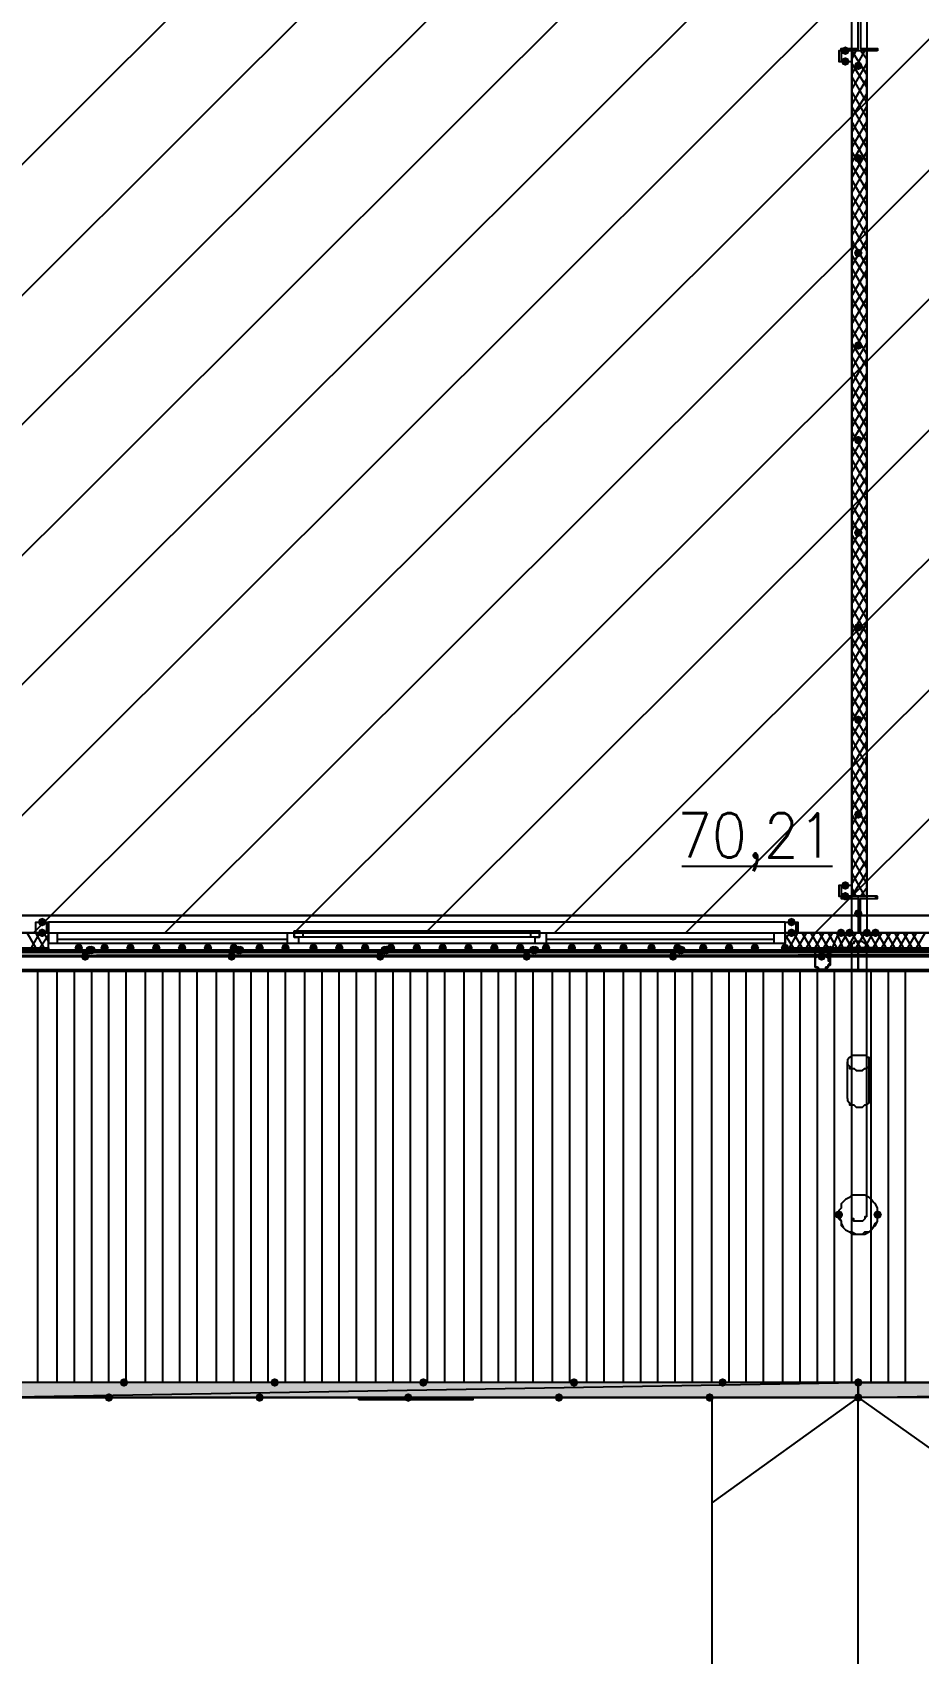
# Model space of a CAD drawing. Header units: millimetres. Extents: x 0 to 420, y 0 to 297.
# Drawn here: x 173.42 to 190.84, y 105.79 to 137.69 of the extents above; entities that cross this region are included whole.
import ezdxf

# ---------------------------------------------------------------- set-up
doc = ezdxf.new("R2010")
doc.units = ezdxf.units.MM
doc.layers.get('0').update_dxf_attribs({"linetype": 'CONTINUOUS'})
doc.styles.get("Standard").update_dxf_attribs({"font": 'STANDARD'})

msp = doc.modelspace()

# ---------------------------------------------------------------- hatches: boundary and pattern name
at = {"true_color": 0x000007}
for points in [[(189.484, 137.329333), (189.459129, 137.269537), (189.399333, 137.244667), (189.339538, 137.269537), (189.314667, 137.329333), (189.339537, 137.389129), (189.399333, 137.414), (189.459129, 137.389129)], [(189.484, 137.117667), (189.459129, 137.057871), (189.399333, 137.033), (189.339538, 137.057871), (189.314667, 137.117667), (189.339537, 137.177462), (189.399333, 137.202333), (189.459129, 137.177463)], [(189.738, 137.033), (189.713129, 136.973204), (189.653333, 136.948333), (189.593538, 136.973204), (189.568667, 137.033), (189.593537, 137.092796), (189.653333, 137.117667), (189.713129, 137.092796)], [(189.738, 135.212667), (189.713129, 135.152871), (189.653333, 135.128), (189.593538, 135.152871), (189.568667, 135.212667), (189.593537, 135.272462), (189.653333, 135.297333), (189.713129, 135.272463)], [(189.738, 133.35), (189.713129, 133.290204), (189.653333, 133.265333), (189.593538, 133.290204), (189.568667, 133.35), (189.593537, 133.409796), (189.653333, 133.434667), (189.713129, 133.409796)], [(189.738, 131.529667), (189.713129, 131.469871), (189.653333, 131.445), (189.593538, 131.469871), (189.568667, 131.529667), (189.593537, 131.589462), (189.653333, 131.614333), (189.713129, 131.589463)], [(189.738, 129.667), (189.713129, 129.607204), (189.653333, 129.582333), (189.593538, 129.607204), (189.568667, 129.667), (189.593537, 129.726796), (189.653333, 129.751667), (189.713129, 129.726796)], [(189.738, 127.846667), (189.713129, 127.786871), (189.653333, 127.762), (189.593538, 127.786871), (189.568667, 127.846667), (189.593537, 127.906462), (189.653333, 127.931333), (189.713129, 127.906463)], [(189.738, 125.984), (189.713129, 125.924204), (189.653333, 125.899333), (189.593538, 125.924204), (189.568667, 125.984), (189.593537, 126.043796), (189.653333, 126.068667), (189.713129, 126.043796)], [(189.738, 124.163667), (189.713129, 124.103871), (189.653333, 124.079), (189.593538, 124.103871), (189.568667, 124.163667), (189.593537, 124.223462), (189.653333, 124.248333), (189.713129, 124.223463)], [(189.738, 122.301), (189.713129, 122.241204), (189.653333, 122.216333), (189.593538, 122.241204), (189.568667, 122.301), (189.593537, 122.360796), (189.653333, 122.385667), (189.713129, 122.360796)], [(189.484, 120.904), (189.459129, 120.844204), (189.399333, 120.819333), (189.339538, 120.844204), (189.314667, 120.904), (189.339537, 120.963796), (189.399333, 120.988667), (189.459129, 120.963796)], [(189.484, 120.692333), (189.459129, 120.632537), (189.399333, 120.607667), (189.339538, 120.632537), (189.314667, 120.692333), (189.339537, 120.752129), (189.399333, 120.777), (189.459129, 120.752129)], [(173.693667, 120.184333), (173.668796, 120.124537), (173.609, 120.099667), (173.549204, 120.124537), (173.524333, 120.184333), (173.549204, 120.244129), (173.609, 120.269), (173.668796, 120.244129)], [(188.425667, 120.184333), (188.400796, 120.124537), (188.341, 120.099667), (188.281204, 120.124537), (188.256333, 120.184333), (188.281204, 120.244129), (188.341, 120.269), (188.400796, 120.244129)], [(189.738, 120.353667), (189.713129, 120.293871), (189.653333, 120.269), (189.593538, 120.293871), (189.568667, 120.353667), (189.593537, 120.413462), (189.653333, 120.438333), (189.713129, 120.413463)], [(173.693667, 119.972667), (173.668796, 119.912871), (173.609, 119.888), (173.549204, 119.912871), (173.524333, 119.972667), (173.549204, 120.032462), (173.609, 120.057333), (173.668796, 120.032463)], [(188.425667, 119.972667), (188.400796, 119.912871), (188.341, 119.888), (188.281204, 119.912871), (188.256333, 119.972667), (188.281204, 120.032462), (188.341, 120.057333), (188.400796, 120.032463)], [(189.399333, 119.972667), (189.374462, 119.912871), (189.314667, 119.888), (189.254871, 119.912871), (189.23, 119.972667), (189.254871, 120.032462), (189.314667, 120.057333), (189.374462, 120.032463)], [(189.568667, 119.972667), (189.543796, 119.912871), (189.484, 119.888), (189.424204, 119.912871), (189.399333, 119.972667), (189.424204, 120.032462), (189.484, 120.057333), (189.543796, 120.032463)], [(189.907333, 119.972667), (189.882462, 119.912871), (189.822667, 119.888), (189.762871, 119.912871), (189.738, 119.972667), (189.762871, 120.032462), (189.822667, 120.057333), (189.882462, 120.032463)], [(190.076667, 119.972667), (190.051796, 119.912871), (189.992, 119.888), (189.932204, 119.912871), (189.907333, 119.972667), (189.932204, 120.032462), (189.992, 120.057333), (190.051796, 120.032463)], [(174.413333, 119.676333), (174.388463, 119.616537), (174.328667, 119.591667), (174.268871, 119.616537), (174.244, 119.676333), (174.268871, 119.736129), (174.328667, 119.761), (174.388462, 119.736129)], [(174.921333, 119.676333), (174.896462, 119.616537), (174.836667, 119.591667), (174.776871, 119.616537), (174.752, 119.676333), (174.776871, 119.736129), (174.836667, 119.761), (174.896462, 119.736129)], [(175.429333, 119.676333), (175.404462, 119.616537), (175.344667, 119.591667), (175.284871, 119.616537), (175.26, 119.676333), (175.284871, 119.736129), (175.344667, 119.761), (175.404462, 119.736129)], [(175.937333, 119.676333), (175.912463, 119.616537), (175.852667, 119.591667), (175.792871, 119.616537), (175.768, 119.676333), (175.792871, 119.736129), (175.852667, 119.761), (175.912462, 119.736129)], [(176.445333, 119.676333), (176.420462, 119.616537), (176.360667, 119.591667), (176.300871, 119.616537), (176.276, 119.676333), (176.300871, 119.736129), (176.360667, 119.761), (176.420462, 119.736129)], [(176.953333, 119.676333), (176.928462, 119.616537), (176.868667, 119.591667), (176.808871, 119.616537), (176.784, 119.676333), (176.808871, 119.736129), (176.868667, 119.761), (176.928462, 119.736129)], [(177.461333, 119.676333), (177.436462, 119.616537), (177.376667, 119.591667), (177.316871, 119.616537), (177.292, 119.676333), (177.316871, 119.736129), (177.376667, 119.761), (177.436462, 119.736129)], [(177.969333, 119.676333), (177.944462, 119.616537), (177.884667, 119.591667), (177.824871, 119.616537), (177.8, 119.676333), (177.824871, 119.736129), (177.884667, 119.761), (177.944462, 119.736129)], [(178.477333, 119.676333), (178.452463, 119.616537), (178.392667, 119.591667), (178.332871, 119.616537), (178.308, 119.676333), (178.332871, 119.736129), (178.392667, 119.761), (178.452462, 119.736129)], [(179.027667, 119.676333), (179.002796, 119.616537), (178.943, 119.591667), (178.883204, 119.616537), (178.858333, 119.676333), (178.883204, 119.736129), (178.943, 119.761), (179.002796, 119.736129)], [(179.535667, 119.676333), (179.510796, 119.616537), (179.451, 119.591667), (179.391204, 119.616537), (179.366333, 119.676333), (179.391204, 119.736129), (179.451, 119.761), (179.510796, 119.736129)], [(180.043667, 119.676333), (180.018796, 119.616537), (179.959, 119.591667), (179.899204, 119.616537), (179.874333, 119.676333), (179.899204, 119.736129), (179.959, 119.761), (180.018796, 119.736129)], [(180.551667, 119.676333), (180.526796, 119.616537), (180.467, 119.591667), (180.407204, 119.616537), (180.382333, 119.676333), (180.407204, 119.736129), (180.467, 119.761), (180.526796, 119.736129)], [(181.059667, 119.676333), (181.034796, 119.616537), (180.975, 119.591667), (180.915204, 119.616537), (180.890333, 119.676333), (180.915204, 119.736129), (180.975, 119.761), (181.034796, 119.736129)], [(181.567667, 119.676333), (181.542796, 119.616537), (181.483, 119.591667), (181.423204, 119.616537), (181.398333, 119.676333), (181.423204, 119.736129), (181.483, 119.761), (181.542796, 119.736129)], [(182.075667, 119.676333), (182.050796, 119.616537), (181.991, 119.591667), (181.931204, 119.616537), (181.906333, 119.676333), (181.931204, 119.736129), (181.991, 119.761), (182.050796, 119.736129)], [(182.583667, 119.676333), (182.558796, 119.616537), (182.499, 119.591667), (182.439204, 119.616537), (182.414333, 119.676333), (182.439204, 119.736129), (182.499, 119.761), (182.558796, 119.736129)], [(183.091667, 119.676333), (183.066796, 119.616537), (183.007, 119.591667), (182.947204, 119.616537), (182.922333, 119.676333), (182.947204, 119.736129), (183.007, 119.761), (183.066796, 119.736129)], [(183.599667, 119.676333), (183.574796, 119.616537), (183.515, 119.591667), (183.455204, 119.616537), (183.430333, 119.676333), (183.455204, 119.736129), (183.515, 119.761), (183.574796, 119.736129)], [(184.107667, 119.676333), (184.082796, 119.616537), (184.023, 119.591667), (183.963204, 119.616537), (183.938333, 119.676333), (183.963204, 119.736129), (184.023, 119.761), (184.082796, 119.736129)], [(184.615667, 119.676333), (184.590796, 119.616537), (184.531, 119.591667), (184.471204, 119.616537), (184.446333, 119.676333), (184.471204, 119.736129), (184.531, 119.761), (184.590796, 119.736129)], [(185.123667, 119.676333), (185.098796, 119.616537), (185.039, 119.591667), (184.979204, 119.616537), (184.954333, 119.676333), (184.979204, 119.736129), (185.039, 119.761), (185.098796, 119.736129)], [(185.674, 119.676333), (185.649129, 119.616537), (185.589333, 119.591667), (185.529538, 119.616537), (185.504667, 119.676333), (185.529537, 119.736129), (185.589333, 119.761), (185.649129, 119.736129)], [(186.182, 119.676333), (186.157129, 119.616537), (186.097333, 119.591667), (186.037537, 119.616537), (186.012667, 119.676333), (186.037537, 119.736129), (186.097333, 119.761), (186.157129, 119.736129)], [(186.69, 119.676333), (186.665129, 119.616537), (186.605333, 119.591667), (186.545538, 119.616537), (186.520667, 119.676333), (186.545537, 119.736129), (186.605333, 119.761), (186.665129, 119.736129)], [(187.198, 119.676333), (187.173129, 119.616537), (187.113333, 119.591667), (187.053538, 119.616537), (187.028667, 119.676333), (187.053537, 119.736129), (187.113333, 119.761), (187.173129, 119.736129)], [(187.706, 119.676333), (187.681129, 119.616537), (187.621333, 119.591667), (187.561538, 119.616537), (187.536667, 119.676333), (187.561537, 119.736129), (187.621333, 119.761), (187.681129, 119.736129)], [(188.298667, 119.676333), (188.273796, 119.616537), (188.214, 119.591667), (188.154204, 119.616537), (188.129333, 119.676333), (188.154204, 119.736129), (188.214, 119.761), (188.273796, 119.736129)], [(189.357, 114.427), (189.332129, 114.367204), (189.272333, 114.342333), (189.212538, 114.367204), (189.187667, 114.427), (189.212537, 114.486796), (189.272333, 114.511667), (189.332129, 114.486796)], [(190.119, 114.427), (190.094129, 114.367204), (190.034333, 114.342333), (189.974538, 114.367204), (189.949667, 114.427), (189.974537, 114.486796), (190.034333, 114.511667), (190.094129, 114.486796)]]:
    msp.add_hatch(color=0, dxfattribs=at).paths.add_polyline_path(points, flags=0)
h = msp.add_hatch(color=0, dxfattribs=at)
h.paths.add_polyline_path([(381.550333, 119.507), (119.507, 119.507), (381.550333, 119.634)], flags=0)
h.paths.add_polyline_path([(119.507, 119.507), (381.550333, 119.634), (119.507, 119.634)], flags=0)
at = {"true_color": 0x0000fe}
for points in [[(174.625, 119.634), (174.600129, 119.574204), (174.540333, 119.549333), (174.480538, 119.574204), (174.455667, 119.634), (174.480537, 119.693796), (174.540333, 119.718667), (174.600129, 119.693796)], [(174.667333, 119.634), (174.642462, 119.574204), (174.582667, 119.549333), (174.522871, 119.574204), (174.498, 119.634), (174.522871, 119.693796), (174.582667, 119.718667), (174.642462, 119.693796)], [(174.667333, 119.634), (174.642462, 119.574204), (174.582667, 119.549333), (174.522871, 119.574204), (174.498, 119.634), (174.522871, 119.693796), (174.582667, 119.718667), (174.642462, 119.693796)], [(177.546, 119.634), (177.521129, 119.574204), (177.461333, 119.549333), (177.401538, 119.574204), (177.376667, 119.634), (177.401537, 119.693796), (177.461333, 119.718667), (177.521129, 119.693796)], [(177.588333, 119.634), (177.563463, 119.574204), (177.503667, 119.549333), (177.443871, 119.574204), (177.419, 119.634), (177.443871, 119.693796), (177.503667, 119.718667), (177.563462, 119.693796)], [(177.588333, 119.634), (177.563463, 119.574204), (177.503667, 119.549333), (177.443871, 119.574204), (177.419, 119.634), (177.443871, 119.693796), (177.503667, 119.718667), (177.563462, 119.693796)], [(180.424667, 119.634), (180.399796, 119.574204), (180.34, 119.549333), (180.280204, 119.574204), (180.255333, 119.634), (180.280204, 119.693796), (180.34, 119.718667), (180.399796, 119.693796)], [(180.467, 119.634), (180.442129, 119.574204), (180.382333, 119.549333), (180.322538, 119.574204), (180.297667, 119.634), (180.322537, 119.693796), (180.382333, 119.718667), (180.442129, 119.693796)], [(180.467, 119.634), (180.442129, 119.574204), (180.382333, 119.549333), (180.322538, 119.574204), (180.297667, 119.634), (180.322537, 119.693796), (180.382333, 119.718667), (180.442129, 119.693796)], [(183.345667, 119.634), (183.320796, 119.574204), (183.261, 119.549333), (183.201204, 119.574204), (183.176333, 119.634), (183.201204, 119.693796), (183.261, 119.718667), (183.320796, 119.693796)], [(183.388, 119.634), (183.363129, 119.574204), (183.303333, 119.549333), (183.243538, 119.574204), (183.218667, 119.634), (183.243537, 119.693796), (183.303333, 119.718667), (183.363129, 119.693796)], [(183.388, 119.634), (183.363129, 119.574204), (183.303333, 119.549333), (183.243538, 119.574204), (183.218667, 119.634), (183.243537, 119.693796), (183.303333, 119.718667), (183.363129, 119.693796)], [(186.224333, 119.634), (186.199462, 119.574204), (186.139667, 119.549333), (186.079871, 119.574204), (186.055, 119.634), (186.079871, 119.693796), (186.139667, 119.718667), (186.199462, 119.693796)], [(186.266667, 119.634), (186.241796, 119.574204), (186.182, 119.549333), (186.122204, 119.574204), (186.097333, 119.634), (186.122204, 119.693796), (186.182, 119.718667), (186.241796, 119.693796)], [(186.266667, 119.634), (186.241796, 119.574204), (186.182, 119.549333), (186.122204, 119.574204), (186.097333, 119.634), (186.122204, 119.693796), (186.182, 119.718667), (186.241796, 119.693796)], [(189.145333, 119.634), (189.120462, 119.574204), (189.060667, 119.549333), (189.000871, 119.574204), (188.976, 119.634), (189.000871, 119.693796), (189.060667, 119.718667), (189.120462, 119.693796)], [(189.187667, 119.634), (189.162796, 119.574204), (189.103, 119.549333), (189.043204, 119.574204), (189.018333, 119.634), (189.043204, 119.693796), (189.103, 119.718667), (189.162796, 119.693796)], [(189.187667, 119.634), (189.162796, 119.574204), (189.103, 119.549333), (189.043204, 119.574204), (189.018333, 119.634), (189.043204, 119.693796), (189.103, 119.718667), (189.162796, 119.693796)], [(174.540333, 119.507), (174.515462, 119.447204), (174.455667, 119.422333), (174.395871, 119.447204), (174.371, 119.507), (174.395871, 119.566796), (174.455667, 119.591667), (174.515462, 119.566796)], [(177.419, 119.507), (177.394129, 119.447204), (177.334333, 119.422333), (177.274538, 119.447204), (177.249667, 119.507), (177.274537, 119.566796), (177.334333, 119.591667), (177.394129, 119.566796)], [(180.34, 119.507), (180.315129, 119.447204), (180.255333, 119.422333), (180.195538, 119.447204), (180.170667, 119.507), (180.195537, 119.566796), (180.255333, 119.591667), (180.315129, 119.566796)], [(183.218667, 119.507), (183.193796, 119.447204), (183.134, 119.422333), (183.074204, 119.447204), (183.049333, 119.507), (183.074204, 119.566796), (183.134, 119.591667), (183.193796, 119.566796)], [(186.097333, 119.507), (186.072462, 119.447204), (186.012667, 119.422333), (185.952871, 119.447204), (185.928, 119.507), (185.952871, 119.566796), (186.012667, 119.591667), (186.072462, 119.566796)], [(189.018333, 119.507), (188.993462, 119.447204), (188.933667, 119.422333), (188.873871, 119.447204), (188.849, 119.507), (188.873871, 119.566796), (188.933667, 119.591667), (188.993462, 119.566796)], [(175.302333, 111.125), (175.277462, 111.065204), (175.217667, 111.040333), (175.157871, 111.065204), (175.133, 111.125), (175.157871, 111.184796), (175.217667, 111.209667), (175.277462, 111.184796)], [(178.265667, 111.125), (178.240796, 111.065204), (178.181, 111.040333), (178.121204, 111.065204), (178.096333, 111.125), (178.121204, 111.184796), (178.181, 111.209667), (178.240796, 111.184796)], [(181.186667, 111.125), (181.161796, 111.065204), (181.102, 111.040333), (181.042204, 111.065204), (181.017333, 111.125), (181.042204, 111.184796), (181.102, 111.209667), (181.161796, 111.184796)], [(184.15, 111.125), (184.125129, 111.065204), (184.065333, 111.040333), (184.005538, 111.065204), (183.980667, 111.125), (184.005537, 111.184796), (184.065333, 111.209667), (184.125129, 111.184796)], [(187.071, 111.125), (187.046129, 111.065204), (186.986333, 111.040333), (186.926538, 111.065204), (186.901667, 111.125), (186.926537, 111.184796), (186.986333, 111.209667), (187.046129, 111.184796)], [(189.738, 111.125), (189.713129, 111.065204), (189.653333, 111.040333), (189.593538, 111.065204), (189.568667, 111.125), (189.593537, 111.184796), (189.653333, 111.209667), (189.713129, 111.184796)], [(189.738, 111.125), (189.713129, 111.065204), (189.653333, 111.040333), (189.593538, 111.065204), (189.568667, 111.125), (189.593537, 111.184796), (189.653333, 111.209667), (189.713129, 111.184796)], [(175.006, 110.828667), (174.981129, 110.768871), (174.921333, 110.744), (174.861538, 110.768871), (174.836667, 110.828667), (174.861537, 110.888462), (174.921333, 110.913333), (174.981129, 110.888463)], [(177.969333, 110.828667), (177.944462, 110.768871), (177.884667, 110.744), (177.824871, 110.768871), (177.8, 110.828667), (177.824871, 110.888462), (177.884667, 110.913333), (177.944462, 110.888463)], [(180.890333, 110.828667), (180.865462, 110.768871), (180.805667, 110.744), (180.745871, 110.768871), (180.721, 110.828667), (180.745871, 110.888462), (180.805667, 110.913333), (180.865462, 110.888463)], [(183.853667, 110.828667), (183.828796, 110.768871), (183.769, 110.744), (183.709204, 110.768871), (183.684333, 110.828667), (183.709204, 110.888462), (183.769, 110.913333), (183.828796, 110.888463)], [(186.817, 110.828667), (186.792129, 110.768871), (186.732333, 110.744), (186.672537, 110.768871), (186.647667, 110.828667), (186.672537, 110.888462), (186.732333, 110.913333), (186.792129, 110.888463)], [(189.738, 110.828667), (189.713129, 110.768871), (189.653333, 110.744), (189.593538, 110.768871), (189.568667, 110.828667), (189.593537, 110.888462), (189.653333, 110.913333), (189.713129, 110.888463)]]:
    msp.add_hatch(color=0, dxfattribs=at).paths.add_polyline_path(points, flags=0)
at = {"true_color": 0x000007}
h = msp.add_hatch(color=0, dxfattribs=at)
h.paths.add_polyline_path([(189.653333, 110.828667), (172.296667, 110.828667), (189.653333, 111.125)], flags=0)
h.paths.add_polyline_path([(172.296667, 110.828667), (189.653333, 111.125), (172.296667, 111.125)], flags=0)
h = msp.add_hatch(color=0, dxfattribs=at)
h.paths.add_polyline_path([(207.052333, 110.828667), (189.653333, 110.828667), (207.052333, 111.125)], flags=0)
h.paths.add_polyline_path([(189.653333, 110.828667), (207.052333, 111.125), (189.653333, 111.125)], flags=0)

# ---------------------------------------------------------------- linework, layer by layer
at = {"color": 0, "true_color": 0x000007}
for points in [[(392.938, 236.601), (258.868333, 236.601), (258.868333, 205.613), (242.189, 205.613), (242.189, 236.601), (108.161667, 236.601), (108.161667, 119.972667), (242.189, 119.972667), (242.189, 150.960667), (258.868333, 150.960667), (258.868333, 119.972667), (392.938, 119.972667)], [(242.189, 236.262333), (242.189, 205.613), (258.868333, 205.613), (258.868333, 236.262333), (392.557, 236.262333), (392.557, 120.311333), (258.868333, 120.311333), (258.868333, 150.960667), (242.189, 150.960667), (242.189, 120.311333), (108.500333, 120.311333), (108.500333, 236.262333)], [(190.034333, 137.329333), (189.314667, 137.329333), (189.314667, 137.371667), (189.653333, 137.371667), (189.653333, 138.049), (189.314667, 138.049), (190.034333, 138.049), (189.695667, 138.049), (189.695667, 137.371667), (190.034333, 137.371667)], [(189.526333, 137.329333), (189.314667, 137.329333), (189.314667, 137.117667), (189.526333, 137.117667), (189.526333, 137.329333), (189.272333, 137.329333), (189.272333, 137.117667), (189.526333, 137.117667)], [(189.526333, 137.329333), (189.526333, 120.692333), (189.822667, 120.692333), (189.822667, 137.329333)], [(189.526333, 120.904), (189.314667, 120.904), (189.314667, 120.692333), (189.526333, 120.692333), (189.526333, 120.904), (189.272333, 120.904), (189.272333, 120.692333), (189.526333, 120.692333)], [(190.034333, 120.692333), (189.314667, 120.692333), (189.314667, 120.65), (189.653333, 120.65), (189.653333, 119.972667), (189.314667, 119.972667), (190.034333, 119.972667), (189.695667, 119.972667), (189.695667, 120.65), (190.034333, 120.65)], [(173.482, 120.184333), (173.693667, 120.184333), (173.693667, 119.972667), (173.482, 119.972667), (173.482, 120.184333), (173.736, 120.184333), (173.736, 119.972667), (173.482, 119.972667)], [(173.736, 119.972667), (173.736, 119.761)], [(178.562, 120.015), (178.731333, 120.015), (178.731333, 119.888), (178.562, 119.888)], [(183.388, 119.888), (183.218667, 119.888), (183.218667, 120.015), (183.388, 120.015)], [(188.214, 120.184333), (188.425667, 120.184333), (188.425667, 119.972667), (188.214, 119.972667), (188.214, 120.184333), (188.468, 120.184333), (188.468, 119.972667), (188.214, 119.972667)], [(188.214, 119.972667), (188.214, 119.761)], [(381.550333, 119.507), (119.507, 119.507), (381.550333, 119.634)], [(119.507, 119.507), (381.550333, 119.634), (119.507, 119.634)], [(189.187667, 119.634), (189.187667, 119.591667), (189.103, 119.591667), (189.103, 119.38), (189.103, 119.337667), (189.060667, 119.337667), (189.060667, 119.295333), (189.018333, 119.253), (188.976, 119.253), (188.933667, 119.253), (188.891333, 119.253), (188.849, 119.253), (188.849, 119.295333), (188.806667, 119.295333), (188.806667, 119.337667), (188.806667, 119.38), (188.806667, 119.591667), (188.679667, 119.591667), (188.679667, 119.634), (188.806667, 119.634), (188.806667, 119.38), (188.806667, 119.337667), (188.806667, 119.295333), (188.849, 119.295333), (188.849, 119.253), (188.891333, 119.253), (188.933667, 119.253), (188.976, 119.253), (189.018333, 119.253), (189.018333, 119.295333), (189.060667, 119.295333), (189.060667, 119.337667), (189.103, 119.38), (189.103, 119.634), (189.187667, 119.634), (189.187667, 119.591667), (189.103, 119.591667), (189.103, 119.38), (189.103, 119.337667), (189.060667, 119.337667), (189.060667, 119.295333), (189.018333, 119.253), (188.976, 119.253), (188.933667, 119.253), (188.891333, 119.253), (188.849, 119.253), (188.849, 119.295333), (188.806667, 119.295333), (188.806667, 119.337667), (188.806667, 119.38), (188.806667, 119.591667), (188.679667, 119.591667), (188.679667, 119.634), (188.806667, 119.634), (188.806667, 119.38), (188.806667, 119.337667), (188.806667, 119.295333), (188.849, 119.295333), (188.849, 119.253), (188.891333, 119.253), (188.933667, 119.253), (188.976, 119.253), (189.018333, 119.253), (189.018333, 119.295333), (189.060667, 119.295333), (189.060667, 119.337667), (189.103, 119.38), (189.103, 119.634), (189.187667, 119.634), (189.103, 119.634), (189.103, 119.38), (189.060667, 119.337667), (189.060667, 119.295333), (189.018333, 119.295333), (189.018333, 119.253), (188.976, 119.253), (188.933667, 119.253), (188.891333, 119.253), (188.849, 119.253), (188.849, 119.295333), (188.806667, 119.295333), (188.806667, 119.337667), (188.806667, 119.38), (188.806667, 119.634), (188.679667, 119.634), (188.679667, 119.591667), (188.806667, 119.591667), (188.806667, 119.38), (188.806667, 119.337667), (188.806667, 119.295333), (188.849, 119.295333), (188.849, 119.253), (188.891333, 119.253), (188.933667, 119.253), (188.976, 119.253), (189.018333, 119.253), (189.060667, 119.295333), (189.060667, 119.337667), (189.103, 119.337667), (189.103, 119.38), (189.103, 119.591667), (189.187667, 119.591667)], [(189.695667, 119.803333), (189.653333, 119.803333), (189.611, 119.803333), (189.568667, 119.803333), (189.568667, 119.761), (189.526333, 119.761), (189.526333, 119.718667), (189.526333, 119.676333), (189.568667, 119.634), (189.611, 119.634), (189.611, 119.591667), (189.653333, 119.591667), (189.695667, 119.591667), (189.738, 119.634), (189.780333, 119.634), (189.780333, 119.676333), (189.822667, 119.676333), (189.822667, 119.718667), (189.780333, 119.761), (189.738, 119.803333)], [(172.254333, 119.591667), (189.653333, 119.591667), (189.653333, 119.210667), (172.254333, 119.210667)], [(189.103, 119.38), (189.060667, 119.337667), (189.060667, 119.295333), (189.018333, 119.295333), (189.018333, 119.253), (188.976, 119.253), (188.933667, 119.253), (188.891333, 119.253), (188.849, 119.295333), (188.806667, 119.295333), (188.806667, 119.337667), (188.806667, 119.38), (188.806667, 119.422333), (188.806667, 119.464667), (188.849, 119.507), (188.891333, 119.549333), (188.933667, 119.549333), (188.976, 119.549333), (189.018333, 119.549333), (189.018333, 119.507), (189.060667, 119.464667), (189.060667, 119.422333), (189.103, 119.422333)], [(188.806667, 119.38), (188.806667, 119.422333), (188.806667, 119.464667), (188.849, 119.507), (188.891333, 119.549333), (188.933667, 119.549333), (188.976, 119.549333), (189.018333, 119.549333), (189.018333, 119.507), (189.060667, 119.464667), (189.060667, 119.422333), (189.103, 119.422333), (189.103, 119.38), (189.060667, 119.337667), (189.060667, 119.295333), (189.018333, 119.295333), (189.018333, 119.253), (188.976, 119.253), (188.933667, 119.253), (188.891333, 119.253), (188.849, 119.295333), (188.806667, 119.295333), (188.806667, 119.337667)], [(189.653333, 119.591667), (207.052333, 119.591667), (207.052333, 119.210667), (189.653333, 119.210667)], [(381.550333, 111.675333), (381.550333, 111.125), (119.507, 111.125), (119.507, 111.675333), (119.507, 118.660333), (119.507, 119.253), (381.550333, 119.253), (381.550333, 118.660333)], [(189.695667, 117.559667), (189.653333, 117.559667), (189.611, 117.559667), (189.568667, 117.559667), (189.526333, 117.559667), (189.484, 117.517333), (189.441667, 117.475), (189.441667, 117.432667), (189.441667, 117.390333), (189.484, 117.348), (189.484, 117.305667), (189.526333, 117.305667), (189.568667, 117.305667), (189.611, 117.263333), (189.653333, 117.263333), (189.695667, 117.263333), (189.738, 117.263333), (189.780333, 117.305667), (189.822667, 117.305667), (189.865, 117.348), (189.865, 117.390333), (189.865, 117.432667), (189.865, 117.475), (189.865, 117.517333), (189.822667, 117.517333), (189.822667, 117.559667), (189.780333, 117.559667), (189.738, 117.559667)], [(189.738, 114.808), (189.653333, 114.808), (189.611, 114.808), (189.526333, 114.808), (189.484, 114.765667), (189.399333, 114.723333), (189.357, 114.681), (189.314667, 114.638667), (189.314667, 114.554), (189.272333, 114.511667), (189.272333, 114.427), (189.272333, 114.384667), (189.314667, 114.3), (189.314667, 114.257667), (189.357, 114.173), (189.399333, 114.130667), (189.484, 114.088333), (189.526333, 114.088333), (189.611, 114.046), (189.653333, 114.046), (189.738, 114.046), (189.780333, 114.088333), (189.865, 114.088333), (189.907333, 114.130667), (189.949667, 114.173), (189.992, 114.257667), (190.034333, 114.3), (190.034333, 114.384667), (190.034333, 114.427), (190.034333, 114.511667), (190.034333, 114.554), (189.992, 114.638667), (189.949667, 114.681), (189.907333, 114.723333), (189.865, 114.765667), (189.780333, 114.808)], [(189.653333, 110.828667), (172.296667, 110.828667), (189.653333, 111.125)], [(172.296667, 110.828667), (189.653333, 111.125), (172.296667, 111.125)], [(259.207, 111.125), (259.207, 110.828667), (241.850333, 110.828667), (241.850333, 111.125), (241.850333, 110.828667), (224.451333, 110.828667), (224.451333, 111.125), (224.451333, 110.828667), (207.052333, 110.828667), (207.052333, 111.125), (207.052333, 110.828667), (189.653333, 110.828667), (189.653333, 111.125), (172.296667, 111.125), (172.296667, 110.828667), (189.653333, 110.828667), (189.653333, 111.125), (207.052333, 111.125), (224.451333, 111.125), (241.850333, 111.125)], [(207.052333, 110.828667), (189.653333, 110.828667), (207.052333, 111.125)], [(189.653333, 110.828667), (207.052333, 111.125), (189.653333, 111.125)], [(179.832, 110.786333), (179.832, 110.828667), (182.075667, 110.828667), (182.075667, 110.786333)]]:
    msp.add_lwpolyline(points, close=True, dxfattribs=at)
at = {"color": 0, "true_color": 0x0000fe}
msp.add_lwpolyline([(242.189, 236.262333), (108.500333, 236.262333), (108.500333, 120.311333), (242.189, 120.311333), (242.189, 150.960667), (258.868333, 150.960667), (258.868333, 120.311333), (392.557, 120.311333), (392.557, 236.262333), (258.868333, 236.262333), (258.868333, 205.613), (242.189, 205.613)], close=True, dxfattribs=at)
at = {"color": 0, "true_color": 0x000001}
for points in [[(158.072668, 119.972666), (192.574334, 154.431999)], [(160.655001, 119.972666), (195.156668, 154.431999)], [(163.195001, 119.972666), (197.696668, 154.431999)], [(165.777334, 119.972666), (200.279001, 154.431999)], [(168.317334, 119.972666), (202.819001, 154.431999)], [(170.899668, 119.972666), (205.401334, 154.431999)], [(173.439668, 119.972666), (207.941334, 154.431999)], [(176.022001, 119.972666), (210.523668, 154.431999)], [(178.562001, 119.972666), (213.063667, 154.431999)], [(181.144334, 119.972666), (215.646001, 154.431999)], [(183.684334, 119.972666), (218.186001, 154.431999)], [(186.266668, 119.972666), (220.768334, 154.431999)], [(188.806668, 119.972666), (223.308334, 154.431999)]]:
    msp.add_lwpolyline(points, dxfattribs=at)
at = {"color": 0, "true_color": 0x00002b}
for points in [[(189.526333, 154.432), (172.423667, 154.432), (172.423667, 119.972667), (189.526333, 119.972667)], [(206.925333, 154.432), (189.822667, 154.432), (189.822667, 119.972667), (206.925333, 119.972667)]]:
    msp.add_lwpolyline(points, close=True, dxfattribs=at)
at = {"color": 0, "true_color": 0x000007}
for points in [[(189.653333, 137.329333), (189.653333, 138.049)], [(189.314667, 137.329333), (189.314667, 137.371667)], [(189.484, 137.329333), (189.484, 137.371667)], [(189.526333, 137.16), (189.611, 137.329333)], [(189.526333, 136.863667), (189.780333, 137.329333)], [(189.822667, 136.863667), (189.526333, 137.329333)], [(189.822667, 137.16), (189.695667, 137.329333)], [(189.822667, 137.329333), (189.822667, 137.371667)], [(189.992, 137.329333), (189.992, 137.371667)], [(189.526333, 136.567333), (189.822667, 137.075333)], [(189.822667, 136.609667), (189.526333, 137.075333)], [(189.822667, 136.313333), (189.526333, 136.821333)], [(189.526333, 136.271), (189.822667, 136.779)], [(189.822667, 136.017), (189.526333, 136.525)], [(189.526333, 136.017), (189.822667, 136.482667)], [(189.526333, 135.720667), (189.822667, 136.228667)], [(189.822667, 135.720667), (189.526333, 136.228667)], [(189.526333, 135.424333), (189.822667, 135.932333)], [(189.822667, 135.424333), (189.526333, 135.932333)], [(189.526333, 135.128), (189.822667, 135.636)], [(189.822667, 135.128), (189.526333, 135.636)], [(189.526333, 134.831667), (189.822667, 135.339667)], [(189.822667, 134.874), (189.526333, 135.339667)], [(189.822667, 134.577667), (189.526333, 135.085667)], [(189.526333, 134.535333), (189.822667, 135.043333)], [(189.822667, 134.281333), (189.526333, 134.789333)], [(189.526333, 134.239), (189.822667, 134.747)], [(189.526333, 133.985), (189.822667, 134.493)], [(189.822667, 133.985), (189.526333, 134.493)], [(189.526333, 133.688667), (189.822667, 134.196667)], [(189.822667, 133.688667), (189.526333, 134.196667)], [(189.526333, 133.392333), (189.822667, 133.900333)], [(189.822667, 133.392333), (189.526333, 133.900333)], [(189.526333, 133.096), (189.822667, 133.604)], [(189.822667, 133.096), (189.526333, 133.604)], [(189.526333, 132.799667), (189.822667, 133.307667)], [(189.822667, 132.842), (189.526333, 133.307667)], [(189.822667, 132.545667), (189.526333, 133.053667)], [(189.526333, 132.503333), (189.822667, 133.011333)], [(189.822667, 132.249333), (189.526333, 132.757333)], [(189.526333, 132.249333), (189.822667, 132.715)], [(189.526333, 131.953), (189.822667, 132.461)], [(189.822667, 131.953), (189.526333, 132.461)], [(189.526333, 131.656667), (189.822667, 132.164667)], [(189.822667, 131.656667), (189.526333, 132.164667)], [(189.526333, 131.360333), (189.822667, 131.868333)], [(189.822667, 131.360333), (189.526333, 131.868333)], [(189.526333, 131.064), (189.822667, 131.572)], [(189.822667, 131.106333), (189.526333, 131.572)], [(189.822667, 130.81), (189.526333, 131.318)], [(189.526333, 130.767667), (189.822667, 131.275667)], [(189.822667, 130.513667), (189.526333, 131.021667)], [(189.526333, 130.471333), (189.822667, 130.979333)], [(189.526333, 130.217333), (189.822667, 130.725333)], [(189.822667, 130.217333), (189.526333, 130.725333)], [(189.526333, 129.921), (189.822667, 130.429)], [(189.822667, 129.921), (189.526333, 130.429)], [(189.526333, 129.624667), (189.822667, 130.132667)], [(189.822667, 129.624667), (189.526333, 130.132667)], [(189.526333, 129.328333), (189.822667, 129.836333)], [(189.822667, 129.328333), (189.526333, 129.836333)], [(189.526333, 129.032), (189.822667, 129.54)], [(189.822667, 129.074333), (189.526333, 129.54)], [(189.822667, 128.778), (189.526333, 129.286)], [(189.526333, 128.735667), (189.822667, 129.243667)], [(189.822667, 128.481667), (189.526333, 128.989667)], [(189.526333, 128.481667), (189.822667, 128.947333)], [(189.526333, 128.185333), (189.822667, 128.693333)], [(189.822667, 128.185333), (189.526333, 128.693333)], [(189.526333, 127.889), (189.822667, 128.397)], [(189.822667, 127.889), (189.526333, 128.397)], [(189.526333, 127.592667), (189.822667, 128.100667)], [(189.822667, 127.592667), (189.526333, 128.100667)], [(189.526333, 127.296333), (189.822667, 127.804333)], [(189.822667, 127.338667), (189.526333, 127.804333)], [(189.822667, 127.042333), (189.526333, 127.550333)], [(189.526333, 127), (189.822667, 127.508)], [(189.822667, 126.746), (189.526333, 127.254)], [(189.526333, 126.703667), (189.822667, 127.211667)], [(189.822667, 126.449667), (189.526333, 126.957667)], [(189.526333, 126.449667), (189.822667, 126.915333)], [(189.526333, 126.153333), (189.822667, 126.661333)], [(189.822667, 126.153333), (189.526333, 126.661333)], [(189.526333, 125.857), (189.822667, 126.365)], [(189.822667, 125.857), (189.526333, 126.365)], [(189.526333, 125.560667), (189.822667, 126.068667)], [(189.822667, 125.560667), (189.526333, 126.068667)], [(189.526333, 125.264333), (189.822667, 125.772333)], [(189.822667, 125.306667), (189.526333, 125.772333)], [(189.822667, 125.010333), (189.526333, 125.518333)], [(189.526333, 124.968), (189.822667, 125.476)], [(189.822667, 124.714), (189.526333, 125.222)], [(189.526333, 124.714), (189.822667, 125.179667)], [(189.526333, 124.417667), (189.822667, 124.925667)], [(189.822667, 124.417667), (189.526333, 124.925667)], [(189.526333, 124.121333), (189.822667, 124.629333)], [(189.822667, 124.121333), (189.526333, 124.629333)], [(189.526333, 123.825), (189.822667, 124.333)], [(189.822667, 123.825), (189.526333, 124.333)], [(189.526333, 123.528667), (189.822667, 124.036667)], [(189.822667, 123.571), (189.526333, 124.036667)], [(189.822667, 123.274667), (189.526333, 123.782667)], [(189.526333, 123.232333), (189.822667, 123.740333)], [(189.822667, 122.978333), (189.526333, 123.486333)], [(189.526333, 122.936), (189.822667, 123.444)], [(189.822667, 122.682), (189.526333, 123.19)], [(189.526333, 122.682), (189.822667, 123.147667)], [(189.526333, 122.385667), (189.822667, 122.893667)], [(189.822667, 122.385667), (189.526333, 122.893667)], [(189.526333, 122.089333), (189.822667, 122.597333)], [(189.822667, 122.089333), (189.526333, 122.597333)], [(189.526333, 121.793), (189.822667, 122.301)], [(189.822667, 121.793), (189.526333, 122.301)], [(189.526333, 121.496667), (189.822667, 122.004667)], [(189.822667, 121.539), (189.526333, 122.004667)], [(189.822667, 121.242667), (189.526333, 121.750667)], [(189.526333, 121.200333), (189.822667, 121.708333)], [(186.182, 121.285), (189.145333, 121.285)], [(189.822667, 120.946333), (189.526333, 121.454333)], [(189.526333, 120.946333), (189.822667, 121.412)], [(189.526333, 120.692333), (189.822667, 121.158)], [(189.780333, 120.692333), (189.526333, 121.158)], [(189.314667, 120.692333), (189.314667, 120.65)], [(189.484, 120.692333), (189.484, 120.65)], [(189.611, 120.692333), (189.526333, 120.861667)], [(189.653333, 120.692333), (189.653333, 119.972667)], [(189.695667, 120.692333), (189.822667, 120.861667)], [(189.822667, 120.692333), (189.822667, 120.65)], [(189.992, 120.692333), (189.992, 120.65)], [(173.736, 119.972667), (170.815, 119.972667)], [(173.482, 119.676333), (173.312667, 119.972667)], [(173.397333, 119.676333), (173.566667, 119.972667)], [(173.651333, 119.676333), (173.482, 119.972667)], [(173.736, 119.803333), (173.651333, 119.972667)], [(180.975, 120.184333), (173.736, 120.184333), (173.736, 120.057333)], [(180.975, 120.184333), (173.736, 120.184333), (173.736, 120.057333)], [(173.736, 120.057333), (173.736, 119.972667), (180.975, 119.972667)], [(173.736, 120.057333), (173.736, 119.972667), (180.975, 119.972667)], [(173.736, 119.676333), (173.736, 119.761), (173.736, 119.972667)], [(173.736, 119.972667), (188.214, 119.972667)], [(173.736, 119.972667), (173.905333, 119.972667), (173.905333, 119.761), (173.736, 119.761)], [(173.905333, 119.972667), (178.435, 119.972667)], [(178.519667, 119.761), (178.435, 119.761), (178.435, 119.972667), (178.519667, 119.972667)], [(178.519667, 119.972667), (178.562, 119.972667), (178.562, 119.888), (178.646667, 119.888), (178.646667, 119.761), (178.519667, 119.761)], [(178.731333, 120.015), (183.218667, 120.015)], [(178.731333, 120.015), (183.218667, 120.015)], [(178.731333, 119.972667), (183.218667, 119.972667)], [(188.214, 120.057333), (188.214, 120.184333), (180.975, 120.184333)], [(188.214, 120.057333), (188.214, 120.184333), (180.975, 120.184333)], [(180.975, 119.972667), (188.214, 119.972667), (188.214, 120.057333)], [(180.975, 119.972667), (188.214, 119.972667), (188.214, 120.057333)], [(183.388, 119.761), (183.303333, 119.761), (183.303333, 119.888), (183.388, 119.888), (183.388, 119.972667)], [(183.388, 119.972667), (183.515, 119.972667), (183.515, 119.761), (183.388, 119.761)], [(183.515, 119.972667), (188.002333, 119.972667)], [(188.214, 119.761), (188.002333, 119.761), (188.002333, 119.972667), (188.214, 119.972667)], [(188.214, 119.845667), (188.298667, 119.972667)], [(188.214, 119.676333), (188.214, 119.761), (188.214, 119.972667)], [(191.135, 119.972667), (188.214, 119.972667)], [(188.298667, 119.676333), (188.468, 119.972667)], [(188.552667, 119.676333), (188.383333, 119.972667)], [(188.468, 119.676333), (188.637333, 119.972667)], [(188.722, 119.676333), (188.552667, 119.972667)], [(188.637333, 119.676333), (188.806667, 119.972667)], [(188.891333, 119.676333), (188.722, 119.972667)], [(188.806667, 119.676333), (188.976, 119.972667)], [(189.060667, 119.676333), (188.891333, 119.972667)], [(188.976, 119.676333), (189.145333, 119.972667)], [(189.23, 119.676333), (189.060667, 119.972667)], [(189.145333, 119.676333), (189.272333, 119.972667)], [(189.357, 119.676333), (189.23, 119.972667)], [(189.272333, 119.676333), (189.441667, 119.972667)], [(189.526333, 119.676333), (189.357, 119.972667)], [(189.441667, 119.676333), (189.611, 119.972667)], [(189.695667, 119.676333), (189.526333, 119.972667)], [(189.611, 119.676333), (189.780333, 119.972667)], [(189.865, 119.676333), (189.695667, 119.972667)], [(189.780333, 119.676333), (189.949667, 119.972667)], [(190.034333, 119.676333), (189.865, 119.972667)], [(189.949667, 119.676333), (190.119, 119.972667)], [(190.203667, 119.676333), (190.034333, 119.972667)], [(190.119, 119.676333), (190.288333, 119.972667)], [(190.373, 119.676333), (190.203667, 119.972667)], [(190.288333, 119.676333), (190.457667, 119.972667)], [(190.542333, 119.676333), (190.373, 119.972667)], [(190.457667, 119.676333), (190.627, 119.972667)], [(190.711667, 119.676333), (190.542333, 119.972667)], [(190.627, 119.676333), (190.796333, 119.972667)], [(190.881, 119.676333), (190.711667, 119.972667)], [(190.796333, 119.676333), (190.965667, 119.972667)], [(381.846667, 119.634), (119.507, 119.634), (381.846667, 119.634), (119.507, 119.634)], [(381.550333, 119.634), (119.507, 119.634)], [(381.846667, 119.634), (381.550333, 119.634), (119.507, 119.634)], [(381.846667, 119.634), (119.507, 119.634), (119.507, 119.507)], [(170.815, 119.676333), (173.736, 119.676333)], [(173.566667, 119.676333), (173.736, 119.930333)], [(173.736, 119.676333), (173.736, 119.761)], [(173.736, 119.676333), (173.736, 119.591667), (188.214, 119.591667), (188.214, 119.676333)], [(173.905333, 119.845667), (178.435, 119.845667)], [(178.435, 119.761), (173.905333, 119.761)], [(183.303333, 119.761), (178.646667, 119.761)], [(183.218667, 119.888), (178.731333, 119.888)], [(183.515, 119.845667), (188.002333, 119.845667)], [(188.002333, 119.761), (183.515, 119.761)], [(188.383333, 119.676333), (188.214, 119.930333)], [(188.214, 119.676333), (188.214, 119.761)], [(188.214, 119.676333), (191.135, 119.676333)], [(190.034333, 119.591667), (190.034333, 119.676333), (189.992, 119.676333), (189.949667, 119.676333), (189.907333, 119.676333), (189.865, 119.676333), (189.780333, 119.676333), (189.738, 119.676333), (189.653333, 119.676333), (189.611, 119.676333), (189.526333, 119.676333), (189.484, 119.676333), (189.399333, 119.676333), (189.357, 119.676333), (189.314667, 119.676333), (189.272333, 119.676333), (189.272333, 119.591667)], [(189.526333, 114.384667), (189.526333, 119.718667)], [(189.822667, 114.384667), (189.822667, 119.718667)], [(119.507, 119.507), (381.550333, 119.507)], [(190.034333, 119.591667), (189.992, 119.591667), (189.949667, 119.591667), (189.907333, 119.591667), (189.865, 119.591667), (189.780333, 119.591667), (189.738, 119.591667), (189.653333, 119.591667), (189.611, 119.591667), (189.526333, 119.591667), (189.484, 119.591667), (189.399333, 119.591667), (189.357, 119.591667), (189.314667, 119.591667), (189.272333, 119.591667)], [(189.441667, 116.713), (189.441667, 117.432667)], [(189.865, 116.713), (189.865, 117.432667)], [(189.441667, 116.713), (189.441667, 116.670667), (189.484, 116.628333), (189.484, 116.586), (189.526333, 116.586), (189.568667, 116.586), (189.611, 116.543667), (189.653333, 116.543667), (189.695667, 116.543667), (189.738, 116.543667), (189.780333, 116.586), (189.822667, 116.586), (189.865, 116.628333), (189.865, 116.670667), (189.865, 116.713)], [(189.272333, 114.427), (189.272333, 114.342333), (189.314667, 114.3), (189.314667, 114.215333), (189.357, 114.173), (189.399333, 114.130667), (189.484, 114.088333), (189.526333, 114.046), (189.611, 114.046), (189.653333, 114.046), (189.738, 114.046), (189.780333, 114.046), (189.865, 114.088333), (189.907333, 114.130667), (189.949667, 114.173), (189.992, 114.215333), (190.034333, 114.3), (190.034333, 114.342333), (190.034333, 114.427)], [(189.822667, 114.384667), (189.780333, 114.384667), (189.780333, 114.342333), (189.738, 114.3), (189.695667, 114.3), (189.653333, 114.3), (189.611, 114.3), (189.568667, 114.3), (189.568667, 114.342333), (189.526333, 114.342333), (189.526333, 114.384667)], [(189.653333, 111.125), (172.296667, 111.125)], [(207.052333, 111.125), (189.653333, 111.125)], [(182.075667, 110.828667), (182.075667, 110.786333), (179.832, 110.786333)], [(192.574333, 84.709), (192.574333, 110.828667), (186.774667, 110.828667), (186.774667, 84.709)], [(189.653333, 110.828667), (186.774667, 108.754333)], [(189.653333, 84.709), (189.653333, 110.828667), (192.574333, 108.754333)]]:
    msp.add_lwpolyline(points, dxfattribs=at)
at = {"color": 0, "true_color": 0x0000fd}
for points in [[(173.524333, 111.125), (173.524333, 119.253)], [(173.905333, 111.125), (173.905333, 119.253)], [(174.244, 111.125), (174.244, 119.253)], [(174.582667, 111.125), (174.582667, 119.253)], [(174.921333, 111.125), (174.921333, 119.253)], [(175.26, 111.125), (175.26, 119.253)], [(175.641, 111.125), (175.641, 119.253)], [(175.979667, 111.125), (175.979667, 119.253)], [(176.318333, 111.125), (176.318333, 119.253)], [(176.657, 111.125), (176.657, 119.253)], [(177.038, 111.125), (177.038, 119.253)], [(177.376667, 111.125), (177.376667, 119.253)], [(177.715333, 111.125), (177.715333, 119.253)], [(178.054, 111.125), (178.054, 119.253)], [(178.392667, 111.125), (178.392667, 119.253)], [(178.773667, 111.125), (178.773667, 119.253)], [(179.112333, 111.125), (179.112333, 119.253)], [(179.451, 111.125), (179.451, 119.253)], [(179.789667, 111.125), (179.789667, 119.253)], [(180.170667, 111.125), (180.170667, 119.253)], [(180.509333, 111.125), (180.509333, 119.253)], [(180.848, 111.125), (180.848, 119.253)], [(181.186667, 111.125), (181.186667, 119.253)], [(181.525333, 111.125), (181.525333, 119.253)], [(181.906333, 111.125), (181.906333, 119.253)], [(182.245, 111.125), (182.245, 119.253)], [(182.583667, 111.125), (182.583667, 119.253)], [(182.922333, 111.125), (182.922333, 119.253)], [(183.261, 111.125), (183.261, 119.253)], [(183.642, 111.125), (183.642, 119.253)], [(183.980667, 111.125), (183.980667, 119.253)], [(184.319333, 111.125), (184.319333, 119.253)], [(184.658, 111.125), (184.658, 119.253)], [(185.039, 111.125), (185.039, 119.253)], [(185.377667, 111.125), (185.377667, 119.253)], [(185.716333, 111.125), (185.716333, 119.253)], [(186.055, 111.125), (186.055, 119.253)], [(186.393667, 111.125), (186.393667, 119.253)], [(186.774667, 111.125), (186.774667, 119.253)], [(187.113333, 111.125), (187.113333, 119.253)], [(187.452, 111.125), (187.452, 119.253)], [(187.790667, 111.125), (187.790667, 119.253)], [(188.171667, 111.125), (188.171667, 119.253)], [(188.510333, 111.125), (188.510333, 119.253)], [(188.849, 111.125), (188.849, 119.253)], [(189.187667, 111.125), (189.187667, 119.253)], [(189.526333, 111.125), (189.526333, 119.253)], [(189.907333, 111.125), (189.907333, 119.253)], [(190.246, 111.125), (190.246, 119.253)], [(190.584667, 111.125), (190.584667, 119.253)]]:
    msp.add_lwpolyline(points, dxfattribs=at)

# ---------------------------------------------------------------- texts
at = {"color": 0, "true_color": 0x000007, "insert": (186.09734, 122.326359), "char_height": 0.872032, "width": 2.56764984, "attachment_point": 1}
msp.add_mtext('70,21', dxfattribs=at)

doc.saveas('drawing.dxf')
